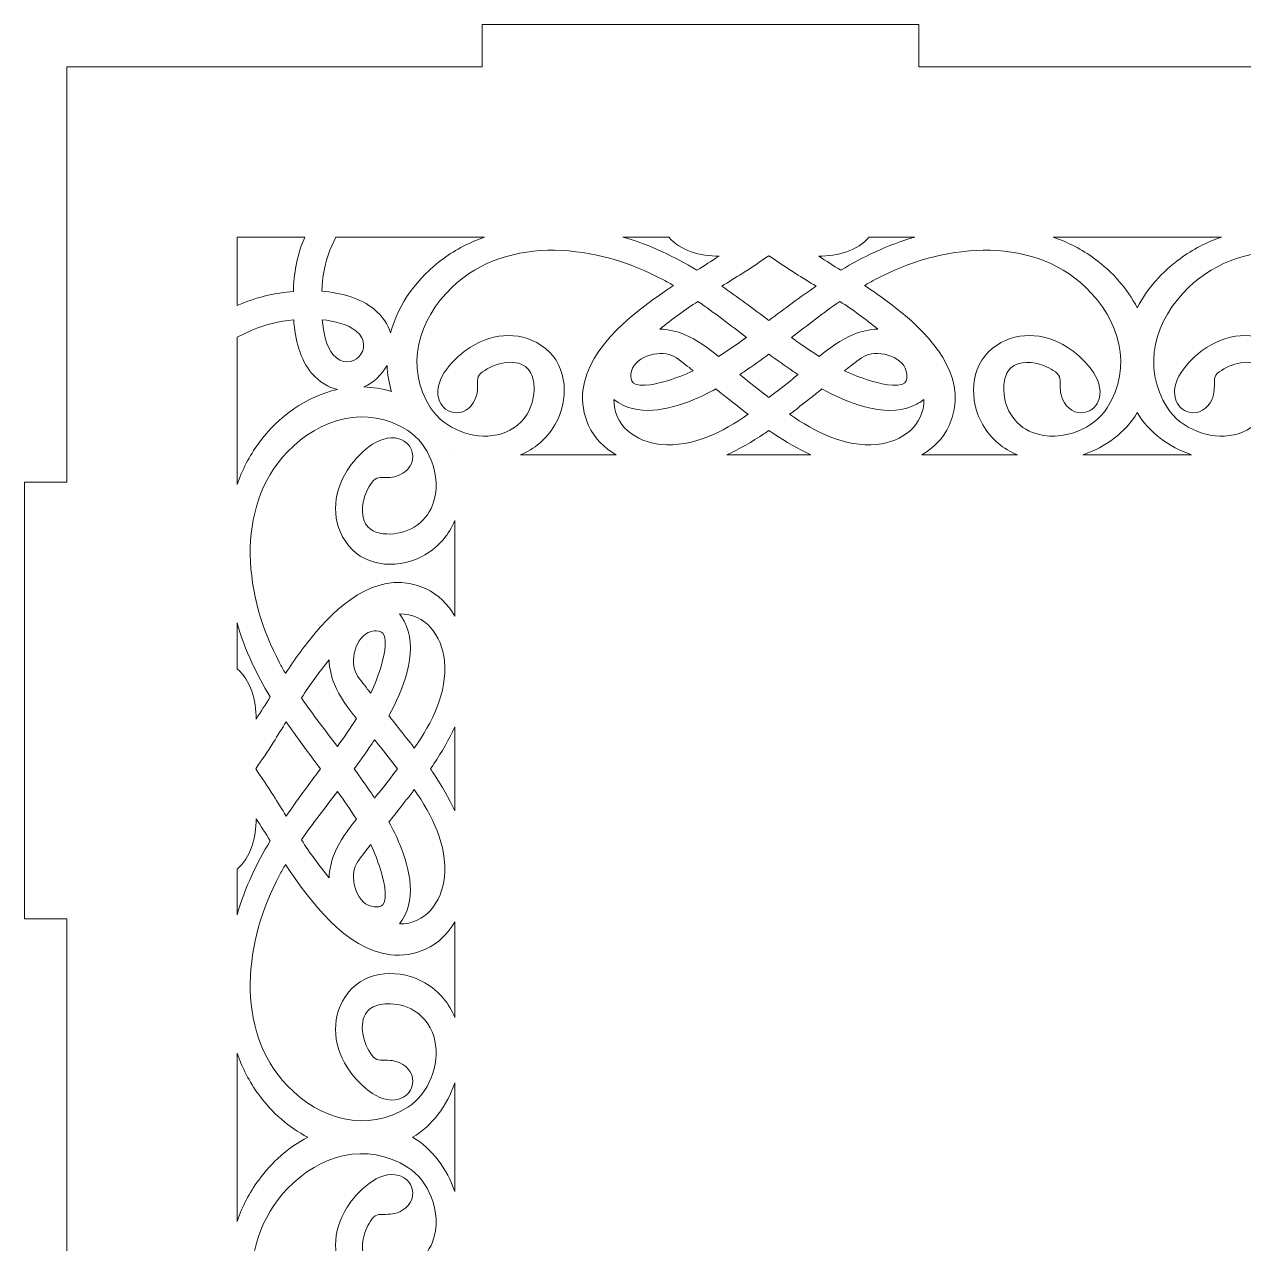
# Model space of a CAD drawing. Header units: millimetres. Extents: x -904 to -594, y -165 to 165.
# Drawn here: x -903.7 to -817.7, y -94 to -8 of the extents above; entities that cross this region are included whole.
import ezdxf

# ---------------------------------------------------------------- set-up
doc = ezdxf.new("R2010")
doc.units = ezdxf.units.MM
doc.header["$MEASUREMENT"] = 0
doc.layers.add('Camada 1', color=7, linetype='Continuous')

msp = doc.modelspace()

# ---------------------------------------------------------------- linework, layer by layer
at = {"layer": 'Camada 1', "color": 250, "lineweight": 9}
for points, knots in [([(-900.6542, -11), (-900.6542, -11), (-871.3542, -11), (-871.3542, -11), (-871.3542, -11), (-871.3542, -11), (-871.3542, -8), (-871.3542, -8), (-871.3542, -8), (-871.3542, -8), (-840.5542, -8), (-840.5542, -8), (-840.5542, -8), (-840.5542, -8), (-840.5542, -11), (-840.5542, -11), (-840.5542, -11), (-840.5542, -11), (-809.7542, -11), (-809.7542, -11), (-809.7542, -11), (-809.7542, -11), (-809.7542, -8), (-809.7542, -8), (-809.7542, -8), (-809.7542, -8), (-778.9542, -8), (-778.9542, -8), (-778.9542, -8), (-778.9542, -8), (-778.9542, -11), (-778.9542, -11), (-778.9542, -11), (-778.9542, -11), (-749.6542, -11), (-749.6542, -11), (-749.6542, -11), (-749.6542, -11), (-749.6542, -40.3), (-749.6542, -40.3), (-749.6542, -40.3), (-749.6542, -40.3), (-746.6542, -40.3), (-746.6542, -40.3), (-746.6542, -40.3), (-746.6542, -40.3), (-746.6542, -71.1), (-746.6542, -71.1), (-746.6542, -71.1), (-746.6542, -71.1), (-749.6542, -71.1), (-749.6542, -71.1), (-749.6542, -71.1), (-749.6542, -71.1), (-749.6542, -101.9), (-749.6542, -101.9), (-749.6542, -101.9), (-749.6542, -101.9), (-746.6542, -101.9), (-746.6542, -101.9), (-746.6542, -101.9), (-746.6542, -101.9), (-746.6542, -132.7), (-746.6542, -132.7), (-746.6542, -132.7), (-746.6542, -132.7), (-749.6542, -132.7), (-749.6542, -132.7), (-749.6542, -132.7), (-749.6542, -132.7), (-749.6542, -162), (-749.6542, -162), (-749.6542, -162), (-749.6542, -162), (-778.9542, -162), (-778.9542, -162), (-778.9542, -162), (-778.9542, -162), (-778.9542, -165), (-778.9542, -165), (-778.9542, -165), (-778.9542, -165), (-809.7542, -165), (-809.7542, -165), (-809.7542, -165), (-809.7542, -165), (-809.7542, -162), (-809.7542, -162), (-809.7542, -162), (-809.7542, -162), (-840.5542, -162), (-840.5542, -162), (-840.5542, -162), (-840.5542, -162), (-840.5542, -165), (-840.5542, -165), (-840.5542, -165), (-840.5542, -165), (-871.3542, -165), (-871.3542, -165), (-871.3542, -165), (-871.3542, -165), (-871.3542, -162), (-871.3542, -162), (-871.3542, -162), (-871.3542, -162), (-900.6542, -162), (-900.6542, -162), (-900.6542, -162), (-900.6542, -162), (-900.6542, -132.7), (-900.6542, -132.7), (-900.6542, -132.7), (-900.6542, -132.7), (-903.6542, -132.7), (-903.6542, -132.7), (-903.6542, -132.7), (-903.6542, -132.7), (-903.6542, -101.9), (-903.6542, -101.9), (-903.6542, -101.9), (-903.6542, -101.9), (-900.6542, -101.9), (-900.6542, -101.9), (-900.6542, -101.9), (-900.6542, -101.9), (-900.6542, -71.1), (-900.6542, -71.1), (-900.6542, -71.1), (-900.6542, -71.1), (-903.6542, -71.1), (-903.6542, -71.1), (-903.6542, -71.1), (-903.6542, -71.1), (-903.6542, -40.3), (-903.6542, -40.3), (-903.6542, -40.3), (-903.6542, -40.3), (-900.6542, -40.3), (-900.6542, -40.3), (-900.6542, -40.3), (-900.6542, -40.3), (-900.6542, -11), (-900.6542, -11)], [0, 0, 0, 0, 0.027027, 0.027027, 0.027027, 0.027027, 0.0540541, 0.0540541, 0.0540541, 0.0540541, 0.0810811, 0.0810811, 0.0810811, 0.0810811, 0.1081081, 0.1081081, 0.1081081, 0.1081081, 0.1351351, 0.1351351, 0.1351351, 0.1351351, 0.1621622, 0.1621622, 0.1621622, 0.1621622, 0.1891892, 0.1891892, 0.1891892, 0.1891892, 0.2162162, 0.2162162, 0.2162162, 0.2162162, 0.2432432, 0.2432432, 0.2432432, 0.2432432, 0.2702703, 0.2702703, 0.2702703, 0.2702703, 0.2972973, 0.2972973, 0.2972973, 0.2972973, 0.3243243, 0.3243243, 0.3243243, 0.3243243, 0.3513514, 0.3513514, 0.3513514, 0.3513514, 0.3783784, 0.3783784, 0.3783784, 0.3783784, 0.4054054, 0.4054054, 0.4054054, 0.4054054, 0.4324324, 0.4324324, 0.4324324, 0.4324324, 0.4594595, 0.4594595, 0.4594595, 0.4594595, 0.4864865, 0.4864865, 0.4864865, 0.4864865, 0.5135135, 0.5135135, 0.5135135, 0.5135135, 0.5405405, 0.5405405, 0.5405405, 0.5405405, 0.5675676, 0.5675676, 0.5675676, 0.5675676, 0.5945946, 0.5945946, 0.5945946, 0.5945946, 0.6216216, 0.6216216, 0.6216216, 0.6216216, 0.6486486, 0.6486486, 0.6486486, 0.6486486, 0.6756757, 0.6756757, 0.6756757, 0.6756757, 0.7027027, 0.7027027, 0.7027027, 0.7027027, 0.7297297, 0.7297297, 0.7297297, 0.7297297, 0.7567568, 0.7567568, 0.7567568, 0.7567568, 0.7837838, 0.7837838, 0.7837838, 0.7837838, 0.8108108, 0.8108108, 0.8108108, 0.8108108, 0.8378378, 0.8378378, 0.8378378, 0.8378378, 0.8648649, 0.8648649, 0.8648649, 0.8648649, 0.8918919, 0.8918919, 0.8918919, 0.8918919, 0.9189189, 0.9189189, 0.9189189, 0.9189189, 0.9459459, 0.9459459, 0.9459459, 0.9459459, 1, 1, 1, 1]), ([(-885.6542, -23.0001), (-885.6542, -23.0001), (-883.878, -23.0001), (-883.878, -23.0001), (-883.878, -23.0001), (-883.878, -23.0001), (-883.9535, -23.1873), (-883.9535, -23.1873), (-883.9535, -23.1873), (-884.4279, -24.3635), (-884.6494, -25.5943), (-884.6806, -26.8459), (-884.6806, -26.8459), (-885.9564, -26.9291), (-887.2458, -27.2349), (-888.4013, -27.7293), (-888.4013, -27.7293), (-888.4013, -27.7293), (-888.6542, -27.8375), (-888.6542, -27.8375), (-888.6542, -27.8375), (-888.6542, -27.8375), (-888.6542, -26), (-888.6542, -26), (-888.6542, -26), (-888.6542, -26), (-888.6542, -23.0001), (-888.6542, -23.0001), (-888.6542, -23.0001), (-888.6542, -23.0001), (-885.6542, -23.0001), (-885.6542, -23.0001)], [0, 0, 0, 0, 0.1111111, 0.1111111, 0.1111111, 0.1111111, 0.2222222, 0.2222222, 0.2222222, 0.2222222, 0.3333333, 0.3333333, 0.3333333, 0.3333333, 0.4444444, 0.4444444, 0.4444444, 0.4444444, 0.5555556, 0.5555556, 0.5555556, 0.5555556, 0.6666667, 0.6666667, 0.6666667, 0.6666667, 0.7777778, 0.7777778, 0.7777778, 0.7777778, 1, 1, 1, 1]), ([(-881.6924, -23.0001), (-881.6924, -23.0001), (-871.1919, -23.0001), (-871.1919, -23.0001), (-871.1919, -23.0001), (-872.2219, -23.3633), (-873.2035, -23.8661), (-874.1077, -24.5275), (-874.1077, -24.5275), (-875.9161, -25.8503), (-877.2715, -27.7066), (-877.818, -29.7529), (-877.818, -29.7529), (-877.9954, -29.1771), (-878.3658, -28.6068), (-878.9806, -28.0925), (-878.9806, -28.0925), (-879.9084, -27.3163), (-881.3615, -26.9115), (-882.6794, -26.8273), (-882.6794, -26.8273), (-882.6482, -25.8386), (-882.4736, -24.8652), (-882.0987, -23.9353), (-882.0987, -23.9353), (-882.0987, -23.9353), (-881.6924, -23.0001), (-881.6924, -23.0001)], [0, 0, 0, 0, 0.125, 0.125, 0.125, 0.125, 0.25, 0.25, 0.25, 0.25, 0.375, 0.375, 0.375, 0.375, 0.5, 0.5, 0.5, 0.5, 0.625, 0.625, 0.625, 0.625, 0.75, 0.75, 0.75, 0.75, 1, 1, 1, 1]), ([(-861.9201, -38.3593), (-861.9201, -38.3593), (-868.6674, -38.3593), (-868.6674, -38.3593), (-868.6674, -38.3593), (-867.6873, -37.9652), (-866.8299, -37.2752), (-866.2289, -36.2397), (-866.2289, -36.2397), (-865.2543, -34.5604), (-865.2792, -32.1446), (-866.8974, -30.8622), (-866.8974, -30.8622), (-868.5026, -29.59), (-870.5028, -29.7243), (-872.1861, -30.7673), (-872.1861, -30.7673), (-873.2704, -31.439), (-874.8379, -33.0079), (-874.4296, -34.4172), (-874.4296, -34.4172), (-874.2958, -34.8791), (-873.9356, -35.2445), (-873.4655, -35.3601), (-873.4655, -35.3601), (-872.768, -35.5318), (-872.1481, -35.0989), (-871.8746, -34.4731), (-871.8746, -34.4731), (-871.6484, -33.9554), (-871.6929, -33.6489), (-871.6834, -33.1136), (-871.6834, -33.1136), (-871.6796, -32.8975), (-871.6232, -32.7877), (-871.4822, -32.6315), (-871.4822, -32.6315), (-870.7665, -31.9992), (-869.325, -31.5532), (-868.4442, -32.0498), (-868.4442, -32.0498), (-868.2557, -32.1561), (-868.1061, -32.3018), (-867.9933, -32.4862), (-867.9933, -32.4862), (-867.7944, -32.8116), (-867.7231, -33.1882), (-867.7074, -33.5646), (-867.7074, -33.5646), (-867.6797, -34.2286), (-867.843, -34.9341), (-868.195, -35.5008), (-868.195, -35.5008), (-869.2047, -37.1263), (-871.2596, -37.3589), (-872.9242, -36.6954), (-872.9242, -36.6954), (-873.7541, -36.3646), (-874.5154, -35.8007), (-875.0016, -35.0437), (-875.0016, -35.0437), (-876.8534, -32.1605), (-875.8539, -28.8095), (-873.5048, -26.5613), (-873.5048, -26.5613), (-869.4977, -22.7263), (-863.1329, -23.5771), (-858.6291, -25.9956), (-858.6291, -25.9956), (-858.3759, -26.1317), (-858.1257, -26.2732), (-857.8783, -26.4194), (-857.8783, -26.4194), (-860.4174, -28.0945), (-863.8853, -30.6893), (-864.252, -33.8142), (-864.252, -33.8142), (-864.3528, -34.673), (-864.2106, -35.5055), (-863.8549, -36.2919), (-863.8549, -36.2919), (-863.4407, -37.2076), (-862.748, -37.8825), (-861.9201, -38.3593)], [0, 0, 0, 0, 0.0454545, 0.0454545, 0.0454545, 0.0454545, 0.0909091, 0.0909091, 0.0909091, 0.0909091, 0.1363636, 0.1363636, 0.1363636, 0.1363636, 0.1818182, 0.1818182, 0.1818182, 0.1818182, 0.2272727, 0.2272727, 0.2272727, 0.2272727, 0.2727273, 0.2727273, 0.2727273, 0.2727273, 0.3181818, 0.3181818, 0.3181818, 0.3181818, 0.3636364, 0.3636364, 0.3636364, 0.3636364, 0.4090909, 0.4090909, 0.4090909, 0.4090909, 0.4545455, 0.4545455, 0.4545455, 0.4545455, 0.5, 0.5, 0.5, 0.5, 0.5454545, 0.5454545, 0.5454545, 0.5454545, 0.5909091, 0.5909091, 0.5909091, 0.5909091, 0.6363636, 0.6363636, 0.6363636, 0.6363636, 0.6818182, 0.6818182, 0.6818182, 0.6818182, 0.7272727, 0.7272727, 0.7272727, 0.7272727, 0.7727273, 0.7727273, 0.7727273, 0.7727273, 0.8181818, 0.8181818, 0.8181818, 0.8181818, 0.8636364, 0.8636364, 0.8636364, 0.8636364, 0.9090909, 0.9090909, 0.9090909, 0.9090909, 1, 1, 1, 1]), ([(-861.4386, -23.0001), (-861.4386, -23.0001), (-858.2045, -23.0001), (-858.2045, -23.0001), (-858.2045, -23.0001), (-857.403, -23.9645), (-855.96, -24.3543), (-854.6579, -24.3529), (-854.6579, -24.3529), (-855.176, -24.683), (-855.6933, -25.0145), (-856.2108, -25.3456), (-856.2108, -25.3456), (-857.0006, -24.8692), (-857.8123, -24.4283), (-858.6497, -24.0413), (-858.6497, -24.0413), (-859.5336, -23.6328), (-860.4705, -23.2812), (-861.4386, -23.0001)], [0, 0, 0, 0, 0.1666667, 0.1666667, 0.1666667, 0.1666667, 0.3333333, 0.3333333, 0.3333333, 0.3333333, 0.5, 0.5, 0.5, 0.5, 0.6666667, 0.6666667, 0.6666667, 0.6666667, 1, 1, 1, 1]), ([(-844.0724, -23.0001), (-844.0724, -23.0001), (-840.8383, -23.0001), (-840.8383, -23.0001), (-840.8383, -23.0001), (-841.8064, -23.2812), (-842.7433, -23.6328), (-843.6272, -24.0413), (-843.6272, -24.0413), (-844.4648, -24.4283), (-845.2764, -24.8692), (-846.0663, -25.3456), (-846.0663, -25.3456), (-846.5837, -25.0144), (-847.1009, -24.683), (-847.6191, -24.3529), (-847.6191, -24.3529), (-846.3169, -24.3543), (-844.8739, -23.9645), (-844.0724, -23.0001)], [0, 0, 0, 0, 0.1666667, 0.1666667, 0.1666667, 0.1666667, 0.3333333, 0.3333333, 0.3333333, 0.3333333, 0.5, 0.5, 0.5, 0.5, 0.6666667, 0.6666667, 0.6666667, 0.6666667, 1, 1, 1, 1]), ([(-833.6091, -38.3593), (-833.6091, -38.3593), (-840.3566, -38.3593), (-840.3566, -38.3593), (-840.3566, -38.3593), (-839.5287, -37.8826), (-838.8362, -37.2076), (-838.422, -36.2919), (-838.422, -36.2919), (-837.0296, -33.2135), (-839.2676, -30.45), (-841.5027, -28.5526), (-841.5027, -28.5526), (-842.4181, -27.7755), (-843.3979, -27.0809), (-844.3991, -26.4197), (-844.3991, -26.4197), (-844.1516, -26.2733), (-843.9013, -26.1317), (-843.6479, -25.9957), (-843.6479, -25.9957), (-839.1441, -23.5771), (-832.7793, -22.7263), (-828.7722, -26.5613), (-828.7722, -26.5613), (-826.423, -28.8095), (-825.4237, -32.1605), (-827.2754, -35.0437), (-827.2754, -35.0437), (-827.7616, -35.8007), (-828.5228, -36.3646), (-829.3528, -36.6954), (-829.3528, -36.6954), (-830.3495, -37.0927), (-831.53, -37.1849), (-832.5414, -36.7871), (-832.5414, -36.7871), (-833.1917, -36.5312), (-833.7133, -36.0942), (-834.0819, -35.5008), (-834.0819, -35.5008), (-834.4339, -34.9341), (-834.597, -34.2286), (-834.5695, -33.5646), (-834.5695, -33.5646), (-834.5539, -33.1882), (-834.4826, -32.8116), (-834.2836, -32.4862), (-834.2836, -32.4862), (-833.8244, -31.7353), (-832.7984, -31.7538), (-832.0506, -31.9684), (-832.0506, -31.9684), (-831.6048, -32.0963), (-831.1439, -32.3224), (-830.7947, -32.6314), (-830.7947, -32.6314), (-830.6537, -32.7877), (-830.5973, -32.8975), (-830.5935, -33.1136), (-830.5935, -33.1136), (-830.584, -33.6488), (-830.6285, -33.9554), (-830.4023, -34.4731), (-830.4023, -34.4731), (-830.1289, -35.099), (-829.5088, -35.5318), (-828.8113, -35.3601), (-828.8113, -35.3601), (-828.3414, -35.2445), (-827.9811, -34.879), (-827.8473, -34.4172), (-827.8473, -34.4172), (-827.439, -33.0079), (-829.0065, -31.439), (-830.0907, -30.7673), (-830.0907, -30.7673), (-831.7742, -29.7243), (-833.7743, -29.5901), (-835.3794, -30.8622), (-835.3794, -30.8622), (-836.9976, -32.1446), (-837.0227, -34.5604), (-836.0482, -36.2397), (-836.0482, -36.2397), (-835.4472, -37.2754), (-834.5894, -37.9652), (-833.6091, -38.3593)], [0, 0, 0, 0, 0.0434783, 0.0434783, 0.0434783, 0.0434783, 0.0869565, 0.0869565, 0.0869565, 0.0869565, 0.1304348, 0.1304348, 0.1304348, 0.1304348, 0.173913, 0.173913, 0.173913, 0.173913, 0.2173913, 0.2173913, 0.2173913, 0.2173913, 0.2608696, 0.2608696, 0.2608696, 0.2608696, 0.3043478, 0.3043478, 0.3043478, 0.3043478, 0.3478261, 0.3478261, 0.3478261, 0.3478261, 0.3913043, 0.3913043, 0.3913043, 0.3913043, 0.4347826, 0.4347826, 0.4347826, 0.4347826, 0.4782609, 0.4782609, 0.4782609, 0.4782609, 0.5217391, 0.5217391, 0.5217391, 0.5217391, 0.5652174, 0.5652174, 0.5652174, 0.5652174, 0.6086957, 0.6086957, 0.6086957, 0.6086957, 0.6521739, 0.6521739, 0.6521739, 0.6521739, 0.6956522, 0.6956522, 0.6956522, 0.6956522, 0.7391304, 0.7391304, 0.7391304, 0.7391304, 0.7826087, 0.7826087, 0.7826087, 0.7826087, 0.826087, 0.826087, 0.826087, 0.826087, 0.8695652, 0.8695652, 0.8695652, 0.8695652, 0.9130435, 0.9130435, 0.9130435, 0.9130435, 1, 1, 1, 1]), ([(-831.0849, -23.0001), (-831.0849, -23.0001), (-819.2233, -23.0001), (-819.2233, -23.0001), (-819.2233, -23.0001), (-820.2533, -23.3633), (-821.2349, -23.8661), (-822.1391, -24.5275), (-822.1391, -24.5275), (-823.4083, -25.4559), (-824.4541, -26.6473), (-825.1541, -27.9825), (-825.1541, -27.9825), (-825.8541, -26.6473), (-826.8998, -25.4559), (-828.169, -24.5275), (-828.169, -24.5275), (-829.0732, -23.8661), (-830.0549, -23.3632), (-831.0849, -23.0001)], [0, 0, 0, 0, 0.1666667, 0.1666667, 0.1666667, 0.1666667, 0.3333333, 0.3333333, 0.3333333, 0.3333333, 0.5, 0.5, 0.5, 0.5, 0.6666667, 0.6666667, 0.6666667, 0.6666667, 1, 1, 1, 1]), ([(-809.9515, -38.3593), (-809.9515, -38.3593), (-816.6993, -38.3593), (-816.6993, -38.3593), (-816.6993, -38.3593), (-815.7189, -37.9651), (-814.8612, -37.2754), (-814.2602, -36.2397), (-814.2602, -36.2397), (-813.2857, -34.5604), (-813.3106, -32.1446), (-814.9288, -30.8622), (-814.9288, -30.8622), (-816.5339, -29.59), (-818.5341, -29.7243), (-820.2175, -30.7673), (-820.2175, -30.7673), (-821.3017, -31.439), (-822.8692, -33.0079), (-822.461, -34.4172), (-822.461, -34.4172), (-822.3272, -34.8791), (-821.9669, -35.2445), (-821.4969, -35.3601), (-821.4969, -35.3601), (-820.7994, -35.5318), (-820.1794, -35.0989), (-819.906, -34.4731), (-819.906, -34.4731), (-819.6797, -33.9554), (-819.7242, -33.6489), (-819.7147, -33.1136), (-819.7147, -33.1136), (-819.711, -32.8975), (-819.6545, -32.7877), (-819.5136, -32.6315), (-819.5136, -32.6315), (-818.7979, -31.9992), (-817.3563, -31.5532), (-816.4756, -32.0498), (-816.4756, -32.0498), (-816.2871, -32.1561), (-816.1375, -32.3018), (-816.0247, -32.4862), (-816.0247, -32.4862), (-815.8258, -32.8116), (-815.7544, -33.1882), (-815.7387, -33.5646), (-815.7387, -33.5646), (-815.7111, -34.2286), (-815.8743, -34.9341), (-816.2263, -35.5008), (-816.2263, -35.5008), (-817.2361, -37.1263), (-819.291, -37.3589), (-820.9555, -36.6954), (-820.9555, -36.6954), (-821.7855, -36.3646), (-822.5467, -35.8007), (-823.0329, -35.0437), (-823.0329, -35.0437), (-824.8847, -32.1605), (-823.8853, -28.8095), (-821.5361, -26.5613), (-821.5361, -26.5613), (-817.5291, -22.7263), (-811.1642, -23.5771), (-806.6605, -25.9956), (-806.6605, -25.9956), (-806.4073, -26.1317), (-806.157, -26.2732), (-805.9096, -26.4194), (-805.9096, -26.4194), (-808.4487, -28.0945), (-811.9167, -30.6893), (-812.2834, -33.8142), (-812.2834, -33.8142), (-812.3841, -34.673), (-812.242, -35.5055), (-811.8863, -36.2919), (-811.8863, -36.2919), (-811.4721, -37.2076), (-810.7794, -37.8825), (-809.9515, -38.3593)], [0, 0, 0, 0, 0.0454545, 0.0454545, 0.0454545, 0.0454545, 0.0909091, 0.0909091, 0.0909091, 0.0909091, 0.1363636, 0.1363636, 0.1363636, 0.1363636, 0.1818182, 0.1818182, 0.1818182, 0.1818182, 0.2272727, 0.2272727, 0.2272727, 0.2272727, 0.2727273, 0.2727273, 0.2727273, 0.2727273, 0.3181818, 0.3181818, 0.3181818, 0.3181818, 0.3636364, 0.3636364, 0.3636364, 0.3636364, 0.4090909, 0.4090909, 0.4090909, 0.4090909, 0.4545455, 0.4545455, 0.4545455, 0.4545455, 0.5, 0.5, 0.5, 0.5, 0.5454545, 0.5454545, 0.5454545, 0.5454545, 0.5909091, 0.5909091, 0.5909091, 0.5909091, 0.6363636, 0.6363636, 0.6363636, 0.6363636, 0.6818182, 0.6818182, 0.6818182, 0.6818182, 0.7272727, 0.7272727, 0.7272727, 0.7272727, 0.7727273, 0.7727273, 0.7727273, 0.7727273, 0.8181818, 0.8181818, 0.8181818, 0.8181818, 0.8636364, 0.8636364, 0.8636364, 0.8636364, 0.9090909, 0.9090909, 0.9090909, 0.9090909, 1, 1, 1, 1]), ([(-851.1385, -28.8813), (-850.0397, -28.062), (-848.9415, -27.2411), (-847.8091, -26.4691), (-847.8091, -26.4691), (-848.293, -26.1669), (-848.7784, -25.8672), (-849.2625, -25.5651), (-849.2625, -25.5651), (-849.8998, -25.1672), (-850.5167, -24.7382), (-851.1385, -24.3167), (-851.1385, -24.3167), (-851.7601, -24.7383), (-852.377, -25.1672), (-853.0144, -25.5651), (-853.0144, -25.5651), (-853.4984, -25.8672), (-853.9839, -26.1669), (-854.468, -26.4691), (-854.468, -26.4691), (-853.3354, -27.2411), (-852.2372, -28.0621), (-851.1385, -28.8813)], [0, 0, 0, 0, 0.1428571, 0.1428571, 0.1428571, 0.1428571, 0.2857143, 0.2857143, 0.2857143, 0.2857143, 0.4285714, 0.4285714, 0.4285714, 0.4285714, 0.5714286, 0.5714286, 0.5714286, 0.5714286, 0.7142857, 0.7142857, 0.7142857, 0.7142857, 1, 1, 1, 1]), ([(-856.1429, -27.5388), (-857.0659, -28.1482), (-857.9702, -28.7884), (-858.8233, -29.4929), (-858.8233, -29.4929), (-858.236, -29.5176), (-857.6516, -29.6469), (-857.1107, -29.872), (-857.1107, -29.872), (-856.2209, -30.2426), (-855.4301, -30.8164), (-854.6884, -31.4262), (-854.6884, -31.4262), (-854.0186, -31.0019), (-853.3668, -30.5499), (-852.7248, -30.0846), (-852.7248, -30.0846), (-853.8541, -29.2227), (-854.9752, -28.3483), (-856.1429, -27.5388)], [0, 0, 0, 0, 0.1666667, 0.1666667, 0.1666667, 0.1666667, 0.3333333, 0.3333333, 0.3333333, 0.3333333, 0.5, 0.5, 0.5, 0.5, 0.6666667, 0.6666667, 0.6666667, 0.6666667, 1, 1, 1, 1]), ([(-847.5884, -31.4262), (-846.8468, -30.8163), (-846.056, -30.2426), (-845.1661, -29.872), (-845.1661, -29.872), (-844.6253, -29.6469), (-844.0409, -29.5176), (-843.4536, -29.4929), (-843.4536, -29.4929), (-844.3067, -28.7884), (-845.211, -28.1482), (-846.134, -27.5388), (-846.134, -27.5388), (-847.3018, -28.3483), (-848.4228, -29.2227), (-849.5521, -30.0846), (-849.5521, -30.0846), (-848.9102, -30.5499), (-848.2582, -31.0019), (-847.5884, -31.4262)], [0, 0, 0, 0, 0.1666667, 0.1666667, 0.1666667, 0.1666667, 0.3333333, 0.3333333, 0.3333333, 0.3333333, 0.5, 0.5, 0.5, 0.5, 0.6666667, 0.6666667, 0.6666667, 0.6666667, 1, 1, 1, 1]), ([(-881.5794, -33.7572), (-883.7523, -34.2423), (-885.7349, -35.6435), (-887.1267, -37.5462), (-887.1267, -37.5462), (-887.7881, -38.4505), (-888.291, -39.4323), (-888.6542, -40.4624), (-888.6542, -40.4624), (-888.6542, -40.4624), (-888.6542, -30.0595), (-888.6542, -30.0595), (-888.6542, -30.0595), (-888.6542, -30.0595), (-887.6145, -29.5681), (-887.6145, -29.5681), (-887.6145, -29.5681), (-886.6997, -29.1767), (-885.6722, -28.9273), (-884.6567, -28.8492), (-884.6567, -28.8492), (-884.5686, -30.1862), (-884.1893, -31.6856), (-883.3928, -32.5982), (-883.3928, -32.5982), (-882.8273, -33.2461), (-882.2021, -33.6109), (-881.5794, -33.7572)], [0, 0, 0, 0, 0.125, 0.125, 0.125, 0.125, 0.25, 0.25, 0.25, 0.25, 0.375, 0.375, 0.375, 0.375, 0.5, 0.5, 0.5, 0.5, 0.625, 0.625, 0.625, 0.625, 0.75, 0.75, 0.75, 0.75, 1, 1, 1, 1]), ([(-882.6485, -28.8377), (-882.5745, -29.7286), (-882.3445, -30.7577), (-881.886, -31.283), (-881.886, -31.283), (-880.6333, -32.7183), (-878.8025, -30.8491), (-880.2638, -29.6265), (-880.2638, -29.6265), (-880.8135, -29.1667), (-881.783, -28.9151), (-882.6485, -28.8377)], [0, 0, 0, 0, 0.25, 0.25, 0.25, 0.25, 0.5, 0.5, 0.5, 0.5, 1, 1, 1, 1]), ([(-856.471, -32.4316), (-856.5637, -32.3587), (-856.6568, -32.2861), (-856.7501, -32.2138), (-856.7501, -32.2138), (-857.1302, -31.9196), (-857.5478, -31.5521), (-857.9871, -31.3549), (-857.9871, -31.3549), (-858.9248, -30.9342), (-860.7819, -31.4856), (-860.8658, -32.663), (-860.8658, -32.663), (-860.8794, -32.854), (-860.876, -33.1431), (-860.7217, -33.282), (-860.7217, -33.282), (-860.2661, -33.6917), (-858.7514, -33.2794), (-858.2272, -33.1137), (-858.2272, -33.1137), (-857.6366, -32.9271), (-857.0385, -32.6971), (-856.471, -32.4316)], [0, 0, 0, 0, 0.1428571, 0.1428571, 0.1428571, 0.1428571, 0.2857143, 0.2857143, 0.2857143, 0.2857143, 0.4285714, 0.4285714, 0.4285714, 0.4285714, 0.5714286, 0.5714286, 0.5714286, 0.5714286, 0.7142857, 0.7142857, 0.7142857, 0.7142857, 1, 1, 1, 1]), ([(-845.8059, -32.4316), (-845.2385, -32.6971), (-844.6403, -32.9271), (-844.0498, -33.1137), (-844.0498, -33.1137), (-843.5257, -33.2794), (-842.0108, -33.6917), (-841.5553, -33.282), (-841.5553, -33.282), (-841.4009, -33.1431), (-841.3976, -32.854), (-841.4112, -32.663), (-841.4112, -32.663), (-841.495, -31.4856), (-843.3522, -30.9342), (-844.2899, -31.3549), (-844.2899, -31.3549), (-844.7291, -31.5521), (-845.1466, -31.9196), (-845.5269, -32.2138), (-845.5269, -32.2138), (-845.6202, -32.2861), (-845.7131, -32.3587), (-845.8059, -32.4316)], [0, 0, 0, 0, 0.1428571, 0.1428571, 0.1428571, 0.1428571, 0.2857143, 0.2857143, 0.2857143, 0.2857143, 0.4285714, 0.4285714, 0.4285714, 0.4285714, 0.5714286, 0.5714286, 0.5714286, 0.5714286, 0.7142857, 0.7142857, 0.7142857, 0.7142857, 1, 1, 1, 1]), ([(-853.194, -32.6995), (-853.0772, -32.7972), (-852.9595, -32.8938), (-852.8404, -32.9887), (-852.8404, -32.9887), (-852.2774, -33.4372), (-851.7128, -33.8839), (-851.1385, -34.3179), (-851.1385, -34.3179), (-850.5641, -33.8839), (-849.9995, -33.4372), (-849.4366, -32.9887), (-849.4366, -32.9887), (-849.3175, -32.8938), (-849.1997, -32.7972), (-849.083, -32.6995), (-849.083, -32.6995), (-849.1969, -32.625), (-849.3102, -32.5497), (-849.423, -32.4735), (-849.423, -32.4735), (-850.0007, -32.0838), (-850.5688, -31.68), (-851.1317, -31.2694), (-851.1317, -31.2694), (-851.1317, -31.2694), (-851.1385, -31.2744), (-851.1385, -31.2744), (-851.1385, -31.2744), (-851.1385, -31.2744), (-851.1452, -31.2694), (-851.1452, -31.2694), (-851.1452, -31.2694), (-851.7082, -31.68), (-852.2762, -32.0838), (-852.8539, -32.4735), (-852.8539, -32.4735), (-852.9667, -32.5497), (-853.08, -32.625), (-853.194, -32.6995)], [0, 0, 0, 0, 0.0909091, 0.0909091, 0.0909091, 0.0909091, 0.1818182, 0.1818182, 0.1818182, 0.1818182, 0.2727273, 0.2727273, 0.2727273, 0.2727273, 0.3636364, 0.3636364, 0.3636364, 0.3636364, 0.4545455, 0.4545455, 0.4545455, 0.4545455, 0.5454545, 0.5454545, 0.5454545, 0.5454545, 0.6363636, 0.6363636, 0.6363636, 0.6363636, 0.7272727, 0.7272727, 0.7272727, 0.7272727, 0.8181818, 0.8181818, 0.8181818, 0.8181818, 1, 1, 1, 1]), ([(-878.0756, -32.0637), (-878.0488, -32.6714), (-877.9461, -33.2844), (-877.7594, -33.8947), (-877.7594, -33.8947), (-878.4115, -33.6952), (-879.0666, -33.592), (-879.7152, -33.5743), (-879.7152, -33.5743), (-879.0239, -33.2715), (-878.4366, -32.7272), (-878.0756, -32.0637)], [0, 0, 0, 0, 0.25, 0.25, 0.25, 0.25, 0.5, 0.5, 0.5, 0.5, 1, 1, 1, 1]), ([(-862.0665, -34.4566), (-862.1093, -36.2715), (-860.5377, -37.4622), (-858.7525, -37.633), (-858.7525, -37.633), (-856.5355, -37.8452), (-854.3839, -36.7379), (-852.5963, -35.5056), (-852.5963, -35.5056), (-853.0894, -35.133), (-853.5757, -34.7517), (-854.0605, -34.3686), (-854.0605, -34.3686), (-854.3351, -34.1516), (-854.6078, -33.9321), (-854.8798, -33.7119), (-854.8798, -33.7119), (-855.4006, -33.9954), (-855.934, -34.2567), (-856.4816, -34.4844), (-856.4816, -34.4844), (-858.2189, -35.2064), (-860.4783, -35.7202), (-862.0665, -34.4566)], [0, 0, 0, 0, 0.1428571, 0.1428571, 0.1428571, 0.1428571, 0.2857143, 0.2857143, 0.2857143, 0.2857143, 0.4285714, 0.4285714, 0.4285714, 0.4285714, 0.5714286, 0.5714286, 0.5714286, 0.5714286, 0.7142857, 0.7142857, 0.7142857, 0.7142857, 1, 1, 1, 1]), ([(-849.6805, -35.5056), (-847.893, -36.738), (-845.7413, -37.8452), (-843.5243, -37.633), (-843.5243, -37.633), (-841.739, -37.4622), (-840.1673, -36.2712), (-840.2104, -34.456), (-840.2104, -34.456), (-840.4603, -34.6542), (-840.7362, -34.816), (-841.0337, -34.9382), (-841.0337, -34.9382), (-843.0186, -35.7541), (-845.6001, -34.69), (-847.3971, -33.7119), (-847.3971, -33.7119), (-847.6692, -33.9321), (-847.9418, -34.1516), (-848.2164, -34.3686), (-848.2164, -34.3686), (-848.7012, -34.7517), (-849.1875, -35.133), (-849.6805, -35.5056)], [0, 0, 0, 0, 0.1428571, 0.1428571, 0.1428571, 0.1428571, 0.2857143, 0.2857143, 0.2857143, 0.2857143, 0.4285714, 0.4285714, 0.4285714, 0.4285714, 0.5714286, 0.5714286, 0.5714286, 0.5714286, 0.7142857, 0.7142857, 0.7142857, 0.7142857, 1, 1, 1, 1]), ([(-873.2949, -42.987), (-873.2949, -42.987), (-873.2949, -49.7338), (-873.2949, -49.7338), (-873.2949, -49.7338), (-873.7716, -48.9059), (-874.4466, -48.2134), (-875.3623, -47.7992), (-875.3623, -47.7992), (-878.4407, -46.4067), (-881.2042, -48.6447), (-883.1016, -50.8798), (-883.1016, -50.8798), (-883.8787, -51.7953), (-884.5733, -52.775), (-885.2345, -53.7762), (-885.2345, -53.7762), (-885.3809, -53.5287), (-885.5225, -53.2785), (-885.6585, -53.0251), (-885.6585, -53.0251), (-888.0771, -48.5212), (-888.9279, -42.1565), (-885.0929, -38.1493), (-885.0929, -38.1493), (-882.8447, -35.8002), (-879.4937, -34.8008), (-876.6105, -36.6525), (-876.6105, -36.6525), (-875.8535, -37.1387), (-875.2896, -37.9), (-874.9588, -38.7299), (-874.9588, -38.7299), (-874.5615, -39.7267), (-874.4693, -40.9072), (-874.8671, -41.9186), (-874.8671, -41.9186), (-875.123, -42.5689), (-875.56, -43.0905), (-876.1534, -43.459), (-876.1534, -43.459), (-876.7201, -43.8111), (-877.4256, -43.9742), (-878.0896, -43.9466), (-878.0896, -43.9466), (-878.466, -43.931), (-878.8426, -43.8598), (-879.168, -43.6608), (-879.168, -43.6608), (-879.9189, -43.2015), (-879.9004, -42.1755), (-879.6858, -41.4278), (-879.6858, -41.4278), (-879.5579, -40.982), (-879.3318, -40.5211), (-879.0228, -40.1719), (-879.0228, -40.1719), (-878.8665, -40.0308), (-878.7567, -39.9745), (-878.5406, -39.9706), (-878.5406, -39.9706), (-878.0054, -39.9611), (-877.6988, -40.0056), (-877.1811, -39.7795), (-877.1811, -39.7795), (-876.5552, -39.506), (-876.1224, -38.886), (-876.2941, -38.1885), (-876.2941, -38.1885), (-876.4097, -37.7185), (-876.7752, -37.3583), (-877.237, -37.2245), (-877.237, -37.2245), (-878.6463, -36.8161), (-880.2152, -38.3836), (-880.8869, -39.4679), (-880.8869, -39.4679), (-881.9299, -41.1513), (-882.0641, -43.1514), (-880.792, -44.7566), (-880.792, -44.7566), (-879.5096, -46.3748), (-877.0938, -46.3999), (-875.4145, -45.4253), (-875.4145, -45.4253), (-874.3791, -44.8244), (-873.689, -43.9671), (-873.2949, -42.987)], [0, 0, 0, 0, 0.0434783, 0.0434783, 0.0434783, 0.0434783, 0.0869565, 0.0869565, 0.0869565, 0.0869565, 0.1304348, 0.1304348, 0.1304348, 0.1304348, 0.173913, 0.173913, 0.173913, 0.173913, 0.2173913, 0.2173913, 0.2173913, 0.2173913, 0.2608696, 0.2608696, 0.2608696, 0.2608696, 0.3043478, 0.3043478, 0.3043478, 0.3043478, 0.3478261, 0.3478261, 0.3478261, 0.3478261, 0.3913043, 0.3913043, 0.3913043, 0.3913043, 0.4347826, 0.4347826, 0.4347826, 0.4347826, 0.4782609, 0.4782609, 0.4782609, 0.4782609, 0.5217391, 0.5217391, 0.5217391, 0.5217391, 0.5652174, 0.5652174, 0.5652174, 0.5652174, 0.6086957, 0.6086957, 0.6086957, 0.6086957, 0.6521739, 0.6521739, 0.6521739, 0.6521739, 0.6956522, 0.6956522, 0.6956522, 0.6956522, 0.7391304, 0.7391304, 0.7391304, 0.7391304, 0.7826087, 0.7826087, 0.7826087, 0.7826087, 0.826087, 0.826087, 0.826087, 0.826087, 0.8695652, 0.8695652, 0.8695652, 0.8695652, 0.9130435, 0.9130435, 0.9130435, 0.9130435, 1, 1, 1, 1]), ([(-821.3234, -38.3593), (-821.3234, -38.3593), (-828.9845, -38.3593), (-828.9845, -38.3593), (-828.9845, -38.3593), (-827.3961, -37.8181), (-825.9675, -36.769), (-825.1541, -35.3789), (-825.1541, -35.3789), (-824.3406, -36.7691), (-822.9118, -37.8182), (-821.3234, -38.3593)], [0, 0, 0, 0, 0.25, 0.25, 0.25, 0.25, 0.5, 0.5, 0.5, 0.5, 1, 1, 1, 1]), ([(-848.1764, -38.3593), (-848.1764, -38.3593), (-854.1006, -38.3593), (-854.1006, -38.3593), (-854.1006, -38.3593), (-853.1928, -37.9443), (-852.324, -37.4287), (-851.4973, -36.886), (-851.4973, -36.886), (-851.3772, -36.8071), (-851.2575, -36.7273), (-851.1385, -36.6467), (-851.1385, -36.6467), (-851.0195, -36.7273), (-850.8999, -36.8071), (-850.7797, -36.886), (-850.7797, -36.886), (-849.9529, -37.4287), (-849.0842, -37.9443), (-848.1764, -38.3593)], [0, 0, 0, 0, 0.1666667, 0.1666667, 0.1666667, 0.1666667, 0.3333333, 0.3333333, 0.3333333, 0.3333333, 0.5, 0.5, 0.5, 0.5, 0.6666667, 0.6666667, 0.6666667, 0.6666667, 1, 1, 1, 1]), ([(-873.2949, -38.3593), (-873.2949, -38.3593), (-873.2949, -38.361), (-873.2949, -38.361), (-873.2949, -38.361), (-873.2949, -38.361), (-873.2958, -38.3583), (-873.2958, -38.3583), (-873.2958, -38.3583), (-873.2958, -38.3583), (-873.2928, -38.3593), (-873.2928, -38.3593), (-873.2928, -38.3593), (-873.2928, -38.3593), (-873.2949, -38.3593), (-873.2949, -38.3593)], [0, 0, 0, 0, 0.2, 0.2, 0.2, 0.2, 0.4, 0.4, 0.4, 0.4, 0.6, 0.6, 0.6, 0.6, 1, 1, 1, 1]), ([(-876.1486, -59.0576), (-874.9162, -57.2701), (-873.809, -55.1185), (-874.0212, -52.9015), (-874.0212, -52.9015), (-874.192, -51.1161), (-875.383, -49.5444), (-877.1982, -49.5875), (-877.1982, -49.5875), (-877, -49.8374), (-876.8382, -50.1133), (-876.716, -50.4109), (-876.716, -50.4109), (-875.9001, -52.3958), (-876.9642, -54.9772), (-877.9423, -56.7742), (-877.9423, -56.7742), (-877.7221, -57.0463), (-877.5026, -57.3189), (-877.2856, -57.5935), (-877.2856, -57.5935), (-876.9025, -58.0783), (-876.5212, -58.5646), (-876.1486, -59.0576)], [0, 0, 0, 0, 0.1428571, 0.1428571, 0.1428571, 0.1428571, 0.2857143, 0.2857143, 0.2857143, 0.2857143, 0.4285714, 0.4285714, 0.4285714, 0.4285714, 0.5714286, 0.5714286, 0.5714286, 0.5714286, 0.7142857, 0.7142857, 0.7142857, 0.7142857, 1, 1, 1, 1]), ([(-888.6542, -53.4495), (-888.6542, -53.4495), (-888.6542, -50.215), (-888.6542, -50.215), (-888.6542, -50.215), (-888.3731, -51.1833), (-888.0214, -52.1204), (-887.6129, -53.0044), (-887.6129, -53.0044), (-887.2259, -53.8419), (-886.785, -54.6536), (-886.3086, -55.4434), (-886.3086, -55.4434), (-886.6398, -55.9608), (-886.9712, -56.4781), (-887.3013, -56.9962), (-887.3013, -56.9962), (-887.2999, -55.694), (-887.6897, -54.2509), (-888.6542, -53.4495)], [0, 0, 0, 0, 0.1666667, 0.1666667, 0.1666667, 0.1666667, 0.3333333, 0.3333333, 0.3333333, 0.3333333, 0.5, 0.5, 0.5, 0.5, 0.6666667, 0.6666667, 0.6666667, 0.6666667, 1, 1, 1, 1]), ([(-879.2226, -55.1831), (-878.9571, -54.6156), (-878.7271, -54.0175), (-878.5405, -53.427), (-878.5405, -53.427), (-878.3748, -52.9028), (-877.9625, -51.388), (-878.3722, -50.9324), (-878.3722, -50.9324), (-878.5111, -50.7781), (-878.8002, -50.7747), (-878.9912, -50.7883), (-878.9912, -50.7883), (-880.1686, -50.8722), (-880.72, -52.7293), (-880.2993, -53.667), (-880.2993, -53.667), (-880.1021, -54.1063), (-879.7346, -54.5238), (-879.4404, -54.904), (-879.4404, -54.904), (-879.3681, -54.9973), (-879.2955, -55.0903), (-879.2226, -55.1831)], [0, 0, 0, 0, 0.1428571, 0.1428571, 0.1428571, 0.1428571, 0.2857143, 0.2857143, 0.2857143, 0.2857143, 0.4285714, 0.4285714, 0.4285714, 0.4285714, 0.5714286, 0.5714286, 0.5714286, 0.5714286, 0.7142857, 0.7142857, 0.7142857, 0.7142857, 1, 1, 1, 1]), ([(-880.228, -56.9656), (-880.8379, -56.2239), (-881.4116, -55.4331), (-881.7822, -54.5433), (-881.7822, -54.5433), (-882.0073, -54.0025), (-882.1366, -53.4181), (-882.1613, -52.8308), (-882.1613, -52.8308), (-882.8658, -53.6839), (-883.506, -54.5882), (-884.1154, -55.5112), (-884.1154, -55.5112), (-883.3059, -56.6789), (-882.4315, -57.8), (-881.5696, -58.9293), (-881.5696, -58.9293), (-881.1043, -58.2873), (-880.6523, -57.6354), (-880.228, -56.9656)], [0, 0, 0, 0, 0.1666667, 0.1666667, 0.1666667, 0.1666667, 0.3333333, 0.3333333, 0.3333333, 0.3333333, 0.5, 0.5, 0.5, 0.5, 0.6666667, 0.6666667, 0.6666667, 0.6666667, 1, 1, 1, 1]), ([(-882.7729, -60.5156), (-883.5922, -59.4169), (-884.4131, -58.3187), (-885.1851, -57.1862), (-885.1851, -57.1862), (-885.4873, -57.6702), (-885.787, -58.1556), (-886.0891, -58.6396), (-886.0891, -58.6396), (-886.487, -59.277), (-886.916, -59.8939), (-887.3375, -60.5156), (-887.3375, -60.5156), (-886.9159, -61.1373), (-886.487, -61.7542), (-886.0891, -62.3915), (-886.0891, -62.3915), (-885.787, -62.8756), (-885.4873, -63.3611), (-885.1851, -63.8451), (-885.1851, -63.8451), (-884.4131, -62.7126), (-883.5921, -61.6144), (-882.7729, -60.5156)], [0, 0, 0, 0, 0.1428571, 0.1428571, 0.1428571, 0.1428571, 0.2857143, 0.2857143, 0.2857143, 0.2857143, 0.4285714, 0.4285714, 0.4285714, 0.4285714, 0.5714286, 0.5714286, 0.5714286, 0.5714286, 0.7142857, 0.7142857, 0.7142857, 0.7142857, 1, 1, 1, 1]), ([(-873.2949, -57.5536), (-873.2949, -57.5536), (-873.2949, -63.4778), (-873.2949, -63.4778), (-873.2949, -63.4778), (-873.7099, -62.57), (-874.2255, -61.7012), (-874.7682, -60.8745), (-874.7682, -60.8745), (-874.8471, -60.7543), (-874.9269, -60.6346), (-875.0075, -60.5156), (-875.0075, -60.5156), (-874.9269, -60.3966), (-874.8471, -60.277), (-874.7682, -60.1569), (-874.7682, -60.1569), (-874.2255, -59.3301), (-873.7099, -58.4614), (-873.2949, -57.5536)], [0, 0, 0, 0, 0.1666667, 0.1666667, 0.1666667, 0.1666667, 0.3333333, 0.3333333, 0.3333333, 0.3333333, 0.5, 0.5, 0.5, 0.5, 0.6666667, 0.6666667, 0.6666667, 0.6666667, 1, 1, 1, 1]), ([(-878.9547, -62.5711), (-878.857, -62.4544), (-878.7604, -62.3366), (-878.6655, -62.2175), (-878.6655, -62.2175), (-878.217, -61.6546), (-877.7703, -61.09), (-877.3363, -60.5156), (-877.3363, -60.5156), (-877.7703, -59.9413), (-878.217, -59.3767), (-878.6655, -58.8137), (-878.6655, -58.8137), (-878.7604, -58.6946), (-878.857, -58.5769), (-878.9547, -58.4601), (-878.9547, -58.4601), (-879.0292, -58.5741), (-879.1045, -58.6874), (-879.1807, -58.8002), (-879.1807, -58.8002), (-879.5704, -59.3779), (-879.9742, -59.9459), (-880.3848, -60.5089), (-880.3848, -60.5089), (-880.3848, -60.5089), (-880.3798, -60.5156), (-880.3798, -60.5156), (-880.3798, -60.5156), (-880.3798, -60.5156), (-880.3848, -60.5224), (-880.3848, -60.5224), (-880.3848, -60.5224), (-879.9742, -61.0853), (-879.5704, -61.6534), (-879.1807, -62.2311), (-879.1807, -62.2311), (-879.1045, -62.3439), (-879.0292, -62.4572), (-878.9547, -62.5711)], [0, 0, 0, 0, 0.0909091, 0.0909091, 0.0909091, 0.0909091, 0.1818182, 0.1818182, 0.1818182, 0.1818182, 0.2727273, 0.2727273, 0.2727273, 0.2727273, 0.3636364, 0.3636364, 0.3636364, 0.3636364, 0.4545455, 0.4545455, 0.4545455, 0.4545455, 0.5454545, 0.5454545, 0.5454545, 0.5454545, 0.6363636, 0.6363636, 0.6363636, 0.6363636, 0.7272727, 0.7272727, 0.7272727, 0.7272727, 0.8181818, 0.8181818, 0.8181818, 0.8181818, 1, 1, 1, 1]), ([(-884.1154, -65.5201), (-883.506, -66.4431), (-882.8658, -67.3474), (-882.1613, -68.2005), (-882.1613, -68.2005), (-882.1366, -67.6132), (-882.0073, -67.0288), (-881.7822, -66.4879), (-881.7822, -66.4879), (-881.4116, -65.598), (-880.8378, -64.8072), (-880.228, -64.0656), (-880.228, -64.0656), (-880.6523, -63.3958), (-881.1043, -62.7439), (-881.5696, -62.102), (-881.5696, -62.102), (-882.4315, -63.2313), (-883.3059, -64.3523), (-884.1154, -65.5201)], [0, 0, 0, 0, 0.1666667, 0.1666667, 0.1666667, 0.1666667, 0.3333333, 0.3333333, 0.3333333, 0.3333333, 0.5, 0.5, 0.5, 0.5, 0.6666667, 0.6666667, 0.6666667, 0.6666667, 1, 1, 1, 1]), ([(-877.1976, -71.4436), (-875.3827, -71.4864), (-874.192, -69.9148), (-874.0212, -68.1297), (-874.0212, -68.1297), (-873.809, -65.9127), (-874.9163, -63.761), (-876.1486, -61.9734), (-876.1486, -61.9734), (-876.5212, -62.4665), (-876.9025, -62.9528), (-877.2856, -63.4376), (-877.2856, -63.4376), (-877.5026, -63.7122), (-877.7221, -63.9849), (-877.9423, -64.2569), (-877.9423, -64.2569), (-877.6588, -64.7777), (-877.3975, -65.3112), (-877.1698, -65.8588), (-877.1698, -65.8588), (-876.4478, -67.596), (-875.934, -69.8554), (-877.1976, -71.4436)], [0, 0, 0, 0, 0.1428571, 0.1428571, 0.1428571, 0.1428571, 0.2857143, 0.2857143, 0.2857143, 0.2857143, 0.4285714, 0.4285714, 0.4285714, 0.4285714, 0.5714286, 0.5714286, 0.5714286, 0.5714286, 0.7142857, 0.7142857, 0.7142857, 0.7142857, 1, 1, 1, 1]), ([(-888.6542, -70.8162), (-888.6542, -70.8162), (-888.6542, -67.5818), (-888.6542, -67.5818), (-888.6542, -67.5818), (-887.6897, -66.7804), (-887.2999, -65.3373), (-887.3013, -64.035), (-887.3013, -64.035), (-886.9712, -64.5532), (-886.6397, -65.0704), (-886.3086, -65.5879), (-886.3086, -65.5879), (-886.785, -66.3778), (-887.2259, -67.1894), (-887.6129, -68.0269), (-887.6129, -68.0269), (-888.0214, -68.9108), (-888.3731, -69.8479), (-888.6542, -70.8162)], [0, 0, 0, 0, 0.1666667, 0.1666667, 0.1666667, 0.1666667, 0.3333333, 0.3333333, 0.3333333, 0.3333333, 0.5, 0.5, 0.5, 0.5, 0.6666667, 0.6666667, 0.6666667, 0.6666667, 1, 1, 1, 1]), ([(-879.2226, -65.8482), (-879.2955, -65.9409), (-879.3681, -66.0339), (-879.4404, -66.1272), (-879.4404, -66.1272), (-879.7346, -66.5074), (-880.1021, -66.925), (-880.2993, -67.3642), (-880.2993, -67.3642), (-880.72, -68.3019), (-880.1686, -70.1591), (-878.9912, -70.2429), (-878.9912, -70.2429), (-878.8002, -70.2565), (-878.5111, -70.2532), (-878.3722, -70.0988), (-878.3722, -70.0988), (-877.9625, -69.6433), (-878.3748, -68.1285), (-878.5405, -67.6044), (-878.5405, -67.6044), (-878.7271, -67.0138), (-878.9571, -66.4156), (-879.2226, -65.8482)], [0, 0, 0, 0, 0.1428571, 0.1428571, 0.1428571, 0.1428571, 0.2857143, 0.2857143, 0.2857143, 0.2857143, 0.4285714, 0.4285714, 0.4285714, 0.4285714, 0.5714286, 0.5714286, 0.5714286, 0.5714286, 0.7142857, 0.7142857, 0.7142857, 0.7142857, 1, 1, 1, 1]), ([(-873.2949, -71.2973), (-873.2949, -71.2973), (-873.2949, -78.0451), (-873.2949, -78.0451), (-873.2949, -78.0451), (-873.6891, -77.0647), (-874.3788, -76.207), (-875.4145, -75.606), (-875.4145, -75.606), (-877.0938, -74.6315), (-879.5096, -74.6564), (-880.792, -76.2746), (-880.792, -76.2746), (-882.0642, -77.8797), (-881.9299, -79.8799), (-880.8869, -81.5633), (-880.8869, -81.5633), (-880.2152, -82.6475), (-878.6463, -84.215), (-877.237, -83.8068), (-877.237, -83.8068), (-876.7751, -83.673), (-876.4097, -83.3127), (-876.2941, -82.8427), (-876.2941, -82.8427), (-876.1224, -82.1452), (-876.5553, -81.5252), (-877.1811, -81.2518), (-877.1811, -81.2518), (-877.6988, -81.0255), (-878.0053, -81.07), (-878.5406, -81.0605), (-878.5406, -81.0605), (-878.7567, -81.0568), (-878.8665, -81.0003), (-879.0227, -80.8594), (-879.0227, -80.8594), (-879.655, -80.1437), (-880.101, -78.7021), (-879.6044, -77.8214), (-879.6044, -77.8214), (-879.4981, -77.6329), (-879.3524, -77.4833), (-879.168, -77.3705), (-879.168, -77.3705), (-878.8426, -77.1716), (-878.466, -77.1002), (-878.0896, -77.0845), (-878.0896, -77.0845), (-877.4256, -77.0569), (-876.7201, -77.2201), (-876.1534, -77.5721), (-876.1534, -77.5721), (-874.5279, -78.5819), (-874.2953, -80.6368), (-874.9588, -82.3013), (-874.9588, -82.3013), (-875.2896, -83.1313), (-875.8535, -83.8925), (-876.6105, -84.3787), (-876.6105, -84.3787), (-879.4937, -86.2305), (-882.8447, -85.2311), (-885.0929, -82.8819), (-885.0929, -82.8819), (-888.9279, -78.8749), (-888.0771, -72.51), (-885.6586, -68.0063), (-885.6586, -68.0063), (-885.5225, -67.7531), (-885.381, -67.5028), (-885.2348, -67.2554), (-885.2348, -67.2554), (-883.5597, -69.7945), (-880.9649, -73.2625), (-877.84, -73.6292), (-877.84, -73.6292), (-876.9812, -73.7299), (-876.1487, -73.5878), (-875.3623, -73.2321), (-875.3623, -73.2321), (-874.4466, -72.8179), (-873.7717, -72.1252), (-873.2949, -71.2973)], [0, 0, 0, 0, 0.0454545, 0.0454545, 0.0454545, 0.0454545, 0.0909091, 0.0909091, 0.0909091, 0.0909091, 0.1363636, 0.1363636, 0.1363636, 0.1363636, 0.1818182, 0.1818182, 0.1818182, 0.1818182, 0.2272727, 0.2272727, 0.2272727, 0.2272727, 0.2727273, 0.2727273, 0.2727273, 0.2727273, 0.3181818, 0.3181818, 0.3181818, 0.3181818, 0.3636364, 0.3636364, 0.3636364, 0.3636364, 0.4090909, 0.4090909, 0.4090909, 0.4090909, 0.4545455, 0.4545455, 0.4545455, 0.4545455, 0.5, 0.5, 0.5, 0.5, 0.5454545, 0.5454545, 0.5454545, 0.5454545, 0.5909091, 0.5909091, 0.5909091, 0.5909091, 0.6363636, 0.6363636, 0.6363636, 0.6363636, 0.6818182, 0.6818182, 0.6818182, 0.6818182, 0.7272727, 0.7272727, 0.7272727, 0.7272727, 0.7727273, 0.7727273, 0.7727273, 0.7727273, 0.8181818, 0.8181818, 0.8181818, 0.8181818, 0.8636364, 0.8636364, 0.8636364, 0.8636364, 0.9090909, 0.9090909, 0.9090909, 0.9090909, 1, 1, 1, 1]), ([(-888.6542, -92.431), (-888.6542, -92.431), (-888.6542, -80.5688), (-888.6542, -80.5688), (-888.6542, -80.5688), (-888.291, -81.5989), (-887.7881, -82.5806), (-887.1267, -83.4849), (-887.1267, -83.4849), (-886.1983, -84.7541), (-885.0069, -85.7999), (-883.6717, -86.4999), (-883.6717, -86.4999), (-885.0069, -87.1999), (-886.1983, -88.2456), (-887.1267, -89.5148), (-887.1267, -89.5148), (-887.7881, -90.4191), (-888.291, -91.4009), (-888.6542, -92.431)], [0, 0, 0, 0, 0.1666667, 0.1666667, 0.1666667, 0.1666667, 0.3333333, 0.3333333, 0.3333333, 0.3333333, 0.5, 0.5, 0.5, 0.5, 0.6666667, 0.6666667, 0.6666667, 0.6666667, 1, 1, 1, 1]), ([(-873.2949, -82.6692), (-873.2949, -82.6692), (-873.2949, -90.3303), (-873.2949, -90.3303), (-873.2949, -90.3303), (-873.8361, -88.7419), (-874.8852, -87.3133), (-876.2753, -86.4999), (-876.2753, -86.4999), (-874.8851, -85.6864), (-873.836, -84.2576), (-873.2949, -82.6692)], [0, 0, 0, 0, 0.25, 0.25, 0.25, 0.25, 0.5, 0.5, 0.5, 0.5, 1, 1, 1, 1]), ([(-873.2949, -94.9549), (-873.2949, -94.9549), (-873.2949, -101.7024), (-873.2949, -101.7024), (-873.2949, -101.7024), (-873.7716, -100.8745), (-874.4466, -100.182), (-875.3623, -99.7678), (-875.3623, -99.7678), (-878.4407, -98.3754), (-881.2042, -100.6134), (-883.1016, -102.8485), (-883.1016, -102.8485), (-883.8787, -103.7639), (-884.5733, -104.7437), (-885.2345, -105.7449), (-885.2345, -105.7449), (-885.3809, -105.4974), (-885.5225, -105.2471), (-885.6585, -104.9937), (-885.6585, -104.9937), (-888.0771, -100.4899), (-888.9279, -94.1251), (-885.0929, -90.118), (-885.0929, -90.118), (-882.8447, -87.7688), (-879.4937, -86.7695), (-876.6105, -88.6212), (-876.6105, -88.6212), (-875.8535, -89.1074), (-875.2896, -89.8686), (-874.9588, -90.6986), (-874.9588, -90.6986), (-874.5615, -91.6953), (-874.4693, -92.8758), (-874.8671, -93.8872), (-874.8671, -93.8872), (-875.123, -94.5375), (-875.56, -95.0591), (-876.1534, -95.4277), (-876.1534, -95.4277), (-876.7201, -95.7797), (-877.4256, -95.9428), (-878.0896, -95.9153), (-878.0896, -95.9153), (-878.466, -95.8997), (-878.8426, -95.8284), (-879.168, -95.6294), (-879.168, -95.6294), (-879.9189, -95.1702), (-879.9004, -94.1442), (-879.6858, -93.3964), (-879.6858, -93.3964), (-879.5579, -92.9506), (-879.3318, -92.4897), (-879.0228, -92.1405), (-879.0228, -92.1405), (-878.8665, -91.9995), (-878.7567, -91.9431), (-878.5406, -91.9393), (-878.5406, -91.9393), (-878.0054, -91.9298), (-877.6988, -91.9743), (-877.1811, -91.7481), (-877.1811, -91.7481), (-876.5552, -91.4747), (-876.1224, -90.8546), (-876.2941, -90.1571), (-876.2941, -90.1571), (-876.4097, -89.6872), (-876.7752, -89.3269), (-877.237, -89.1931), (-877.237, -89.1931), (-878.6463, -88.7848), (-880.2152, -90.3523), (-880.8869, -91.4365), (-880.8869, -91.4365), (-881.9299, -93.12), (-882.0641, -95.1201), (-880.792, -96.7252), (-880.792, -96.7252), (-879.5096, -98.3434), (-877.0938, -98.3685), (-875.4145, -97.394), (-875.4145, -97.394), (-874.3788, -96.793), (-873.689, -95.9352), (-873.2949, -94.9549)], [0, 0, 0, 0, 0.0434783, 0.0434783, 0.0434783, 0.0434783, 0.0869565, 0.0869565, 0.0869565, 0.0869565, 0.1304348, 0.1304348, 0.1304348, 0.1304348, 0.173913, 0.173913, 0.173913, 0.173913, 0.2173913, 0.2173913, 0.2173913, 0.2173913, 0.2608696, 0.2608696, 0.2608696, 0.2608696, 0.3043478, 0.3043478, 0.3043478, 0.3043478, 0.3478261, 0.3478261, 0.3478261, 0.3478261, 0.3913043, 0.3913043, 0.3913043, 0.3913043, 0.4347826, 0.4347826, 0.4347826, 0.4347826, 0.4782609, 0.4782609, 0.4782609, 0.4782609, 0.5217391, 0.5217391, 0.5217391, 0.5217391, 0.5652174, 0.5652174, 0.5652174, 0.5652174, 0.6086957, 0.6086957, 0.6086957, 0.6086957, 0.6521739, 0.6521739, 0.6521739, 0.6521739, 0.6956522, 0.6956522, 0.6956522, 0.6956522, 0.7391304, 0.7391304, 0.7391304, 0.7391304, 0.7826087, 0.7826087, 0.7826087, 0.7826087, 0.826087, 0.826087, 0.826087, 0.826087, 0.8695652, 0.8695652, 0.8695652, 0.8695652, 0.9130435, 0.9130435, 0.9130435, 0.9130435, 1, 1, 1, 1])]:
    msp.add_open_spline(points, degree=3, knots=knots, dxfattribs=at)

doc.saveas('drawing.dxf')
